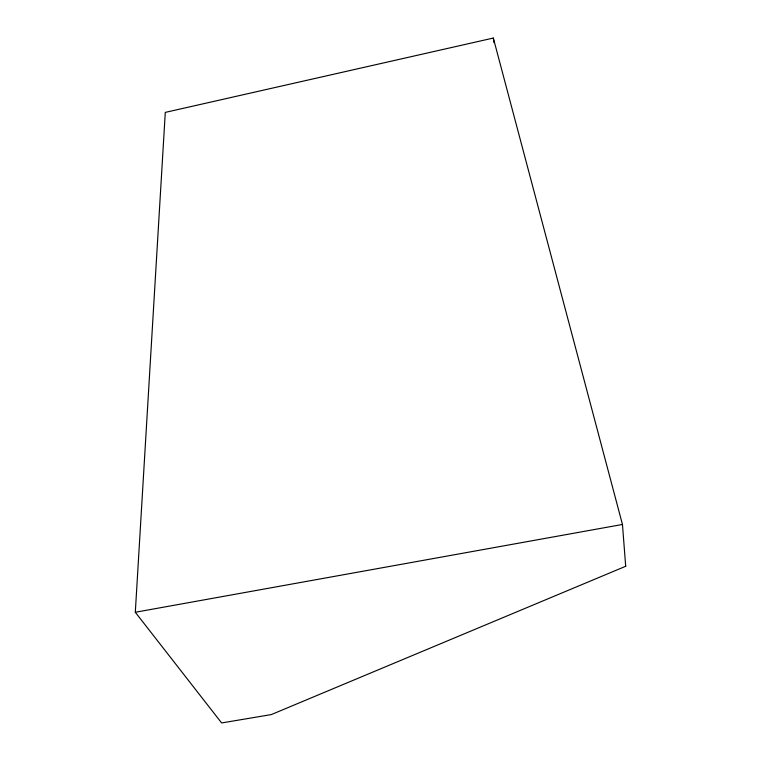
<?xml version="1.0" encoding="UTF-8"?>
<svg xmlns="http://www.w3.org/2000/svg" width="761" height="761" viewBox="0 0 761 761"><rect width="100%" height="100%" fill="white"/><g stroke="black" fill="none" stroke-linecap="round" stroke-linejoin="round"><path stroke-width="1.14" d="M135.306 612.263L165.289 112.39L493.318 38.05L622.46 524.462L625.694 566.279L271.306 714.579L221.622 722.95L135.306 612.263L622.46 524.462M625.513 565.575L625.694 566.279M493.318 38.05L494.003 42.664"/></g></svg>
